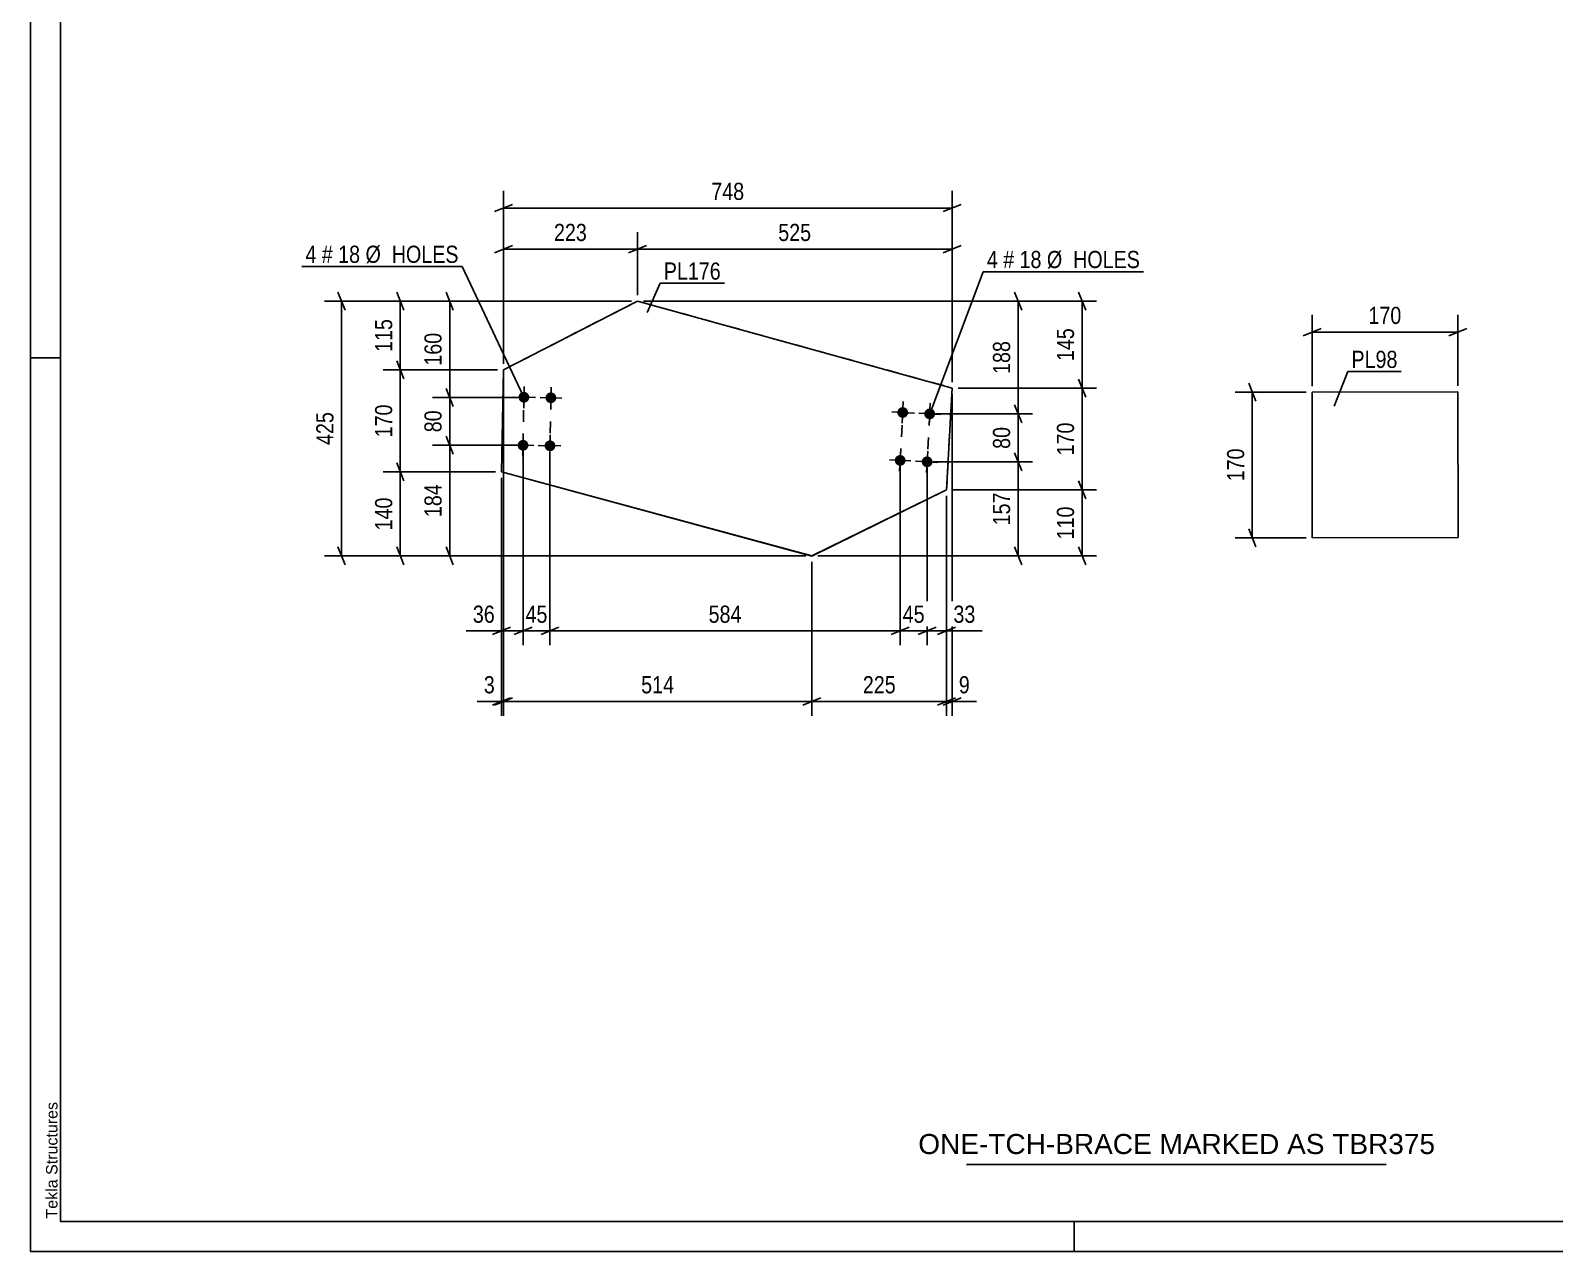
# Model space of a CAD drawing. Header units: millimetres. Extents: x 0 to 594, y 0 to 420.
# Drawn here: x 0 to 254, y 0 to 203.5 of the extents above; entities that cross this region are included whole.
import ezdxf

# ---------------------------------------------------------------- set-up
doc = ezdxf.new("R2010")
doc.units = ezdxf.units.MM
doc.linetypes.add('DXK_LINE_DOT2', pattern=[3.9198, 1.9599, -1.9599])
doc.styles.add('Arial', font='ARIAL.TTF', dxfattribs={"height": 0.2})
doc.styles.add('Arial Narrow', font='ARIALN.TTF', dxfattribs={"height": 0.2})

# ---------------------------------------------------------------- blocks, each defined once
blk = doc.blocks.new('Unknown-580570462-1163')
at = {"color": 5, "linetype": 'Continuous'}
for p, q in [((0, 420), (0, 0)), ((5, 415), (5, 5)), ((5, 149), (0, 149)), ((5, 5), (589, 5)), ((174, 0), (174, 5)), ((0, 0), (594, 0))]:
    blk.add_line(p, q, dxfattribs=at)
at = {"color": 174, "linetype": 'Continuous', "style": 'Arial'}
blk.add_text('Tekla Structures', height=1.9102, rotation=90, dxfattribs=at).set_placement((4.5, 5.5))
blk = doc.blocks.new('Part-580570462-6310 - 6309')
at = {"color": 2, "linetype": 'Continuous'}
for p, q in [((213.63, 143.27), (237.91, 143.32)), ((213.63, 143.27), (213.67, 118.99)), ((237.91, 143.32), (237.96, 119.03)), ((213.67, 118.99), (237.96, 119.03))]:
    blk.add_line(p, q, dxfattribs=at)
blk = doc.blocks.new('Bolt-580570462-6319 - 6316')
at = {"linetype": 'Continuous'}
for points in [[(81.69, 141.7), (81.56, 141.83), (81.45, 141.99), (81.38, 142.16), (81.35, 142.35), (81.36, 142.54), (81.41, 142.72), (81.49, 142.89), (81.61, 143.03), (81.76, 143.15), (81.93, 143.24), (82.11, 143.29), (82.29, 143.3), (82.48, 143.27), (82.66, 143.2), (82.81, 143.1), (82.95, 142.97), (83.05, 142.81), (83.12, 142.64), (83.15, 142.45), (83.14, 142.26), (83.09, 142.08), (83.01, 141.91), (82.89, 141.77), (82.75, 141.65), (82.58, 141.56), (82.4, 141.51), (82.21, 141.5), (82.02, 141.53), (81.85, 141.6)], [(86.19, 141.61), (86.06, 141.75), (85.95, 141.9), (85.88, 142.08), (85.85, 142.26), (85.86, 142.45), (85.91, 142.63), (85.99, 142.8), (86.11, 142.95), (86.26, 143.07), (86.42, 143.15), (86.61, 143.2), (86.79, 143.21), (86.98, 143.19), (87.16, 143.12), (87.31, 143.02), (87.45, 142.89), (87.55, 142.73), (87.62, 142.55), (87.65, 142.37), (87.64, 142.18), (87.59, 142), (87.51, 141.83), (87.39, 141.68), (87.25, 141.56), (87.08, 141.48), (86.9, 141.43), (86.71, 141.42), (86.52, 141.44), (86.35, 141.51)], [(81.54, 133.7), (81.41, 133.83), (81.3, 133.99), (81.24, 134.16), (81.2, 134.35), (81.21, 134.54), (81.26, 134.72), (81.35, 134.89), (81.46, 135.03), (81.61, 135.15), (81.78, 135.24), (81.96, 135.29), (82.15, 135.3), (82.33, 135.27), (82.51, 135.21), (82.67, 135.1), (82.8, 134.97), (82.9, 134.81), (82.97, 134.64), (83, 134.45), (82.99, 134.27), (82.95, 134.08), (82.86, 133.92), (82.74, 133.77), (82.6, 133.65), (82.43, 133.56), (82.25, 133.51), (82.06, 133.5), (81.88, 133.53), (81.7, 133.6)], [(86.04, 133.61), (85.91, 133.75), (85.8, 133.9), (85.73, 134.08), (85.7, 134.26), (85.71, 134.45), (85.76, 134.63), (85.84, 134.8), (85.96, 134.95), (86.11, 135.07), (86.28, 135.16), (86.46, 135.21), (86.64, 135.22), (86.83, 135.19), (87.01, 135.12), (87.16, 135.02), (87.3, 134.89), (87.4, 134.73), (87.47, 134.56), (87.5, 134.37), (87.49, 134.18), (87.44, 134), (87.36, 133.83), (87.24, 133.68), (87.1, 133.57), (86.93, 133.48), (86.75, 133.43), (86.56, 133.42), (86.37, 133.45), (86.2, 133.51)]]:
    blk.add_hatch(color=1, dxfattribs=at).paths.add_polyline_path(points)
at = {"color": 1, "linetype": 'Continuous'}
for p, q in [((80.45, 142.43), (84.05, 142.37)), ((82.22, 140.6), (82.29, 144.2)), ((84.95, 142.35), (88.55, 142.28)), ((86.72, 140.52), (86.78, 144.11)), ((82.07, 132.6), (82.14, 136.2)), ((86.57, 132.52), (86.64, 136.12)), ((80.3, 134.43), (83.9, 134.37)), ((84.8, 134.35), (88.4, 134.28))]:
    blk.add_line(p, q, dxfattribs=at)
blk = doc.blocks.new('Part-580570462-6317 - 6316')
at = {"color": 2, "linetype": 'Continuous'}
for p, q in [((101.16, 158.44), (78.84, 146.96)), ((153.62, 143.94), (101.16, 158.44)), ((78.52, 129.97), (78.84, 146.96)), ((78.84, 146.96), (78.52, 129.97)), ((152.72, 126.96), (153.62, 143.94)), ((130.26, 115.94), (78.52, 129.97)), ((78.52, 129.97), (130.26, 115.95)), ((152.72, 126.96), (130.26, 115.94)), ((152.72, 126.96), (130.26, 115.95))]:
    blk.add_line(p, q, dxfattribs=at)
at = {"color": 7, "linetype": 'DXK_LINE_DOT2'}
for p, q in [((78.84, 146.96), (101.16, 158.43)), ((101.16, 158.43), (101.16, 158.44)), ((101.16, 158.43), (153.62, 143.94)), ((78.84, 146.96), (78.84, 146.96)), ((153.62, 143.94), (152.72, 126.96)), ((153.62, 143.94), (153.62, 143.94)), ((78.52, 129.97), (78.52, 129.97)), ((152.72, 126.96), (152.72, 126.96)), ((130.26, 115.94), (130.26, 115.95))]:
    blk.add_line(p, q, dxfattribs=at)
blk = doc.blocks.new('Bolt-580570462-6318 - 6316')
at = {"linetype": 'Continuous'}
for points in [[(144.83, 139.17), (144.7, 139.3), (144.6, 139.46), (144.53, 139.63), (144.5, 139.82), (144.51, 140.01), (144.55, 140.19), (144.64, 140.36), (144.76, 140.5), (144.9, 140.62), (145.07, 140.71), (145.25, 140.76), (145.44, 140.77), (145.62, 140.74), (145.8, 140.67), (145.96, 140.57), (146.09, 140.44), (146.19, 140.28), (146.26, 140.11), (146.29, 139.92), (146.29, 139.73), (146.24, 139.55), (146.15, 139.38), (146.04, 139.24), (145.89, 139.12), (145.72, 139.03), (145.54, 138.98), (145.35, 138.97), (145.17, 139), (144.99, 139.07)], [(149.33, 138.93), (149.19, 139.06), (149.09, 139.22), (149.02, 139.39), (148.99, 139.58), (149, 139.77), (149.05, 139.95), (149.13, 140.12), (149.25, 140.26), (149.39, 140.38), (149.56, 140.47), (149.74, 140.52), (149.93, 140.53), (150.12, 140.5), (150.29, 140.44), (150.45, 140.33), (150.59, 140.2), (150.69, 140.05), (150.76, 139.87), (150.79, 139.68), (150.78, 139.5), (150.73, 139.31), (150.65, 139.15), (150.53, 139), (150.38, 138.88), (150.22, 138.79), (150.04, 138.74), (149.85, 138.73), (149.66, 138.76), (149.49, 138.83)], [(144.41, 131.18), (144.27, 131.31), (144.17, 131.47), (144.1, 131.64), (144.07, 131.83), (144.08, 132.02), (144.13, 132.2), (144.21, 132.37), (144.33, 132.51), (144.48, 132.63), (144.64, 132.72), (144.82, 132.77), (145.01, 132.78), (145.2, 132.75), (145.37, 132.69), (145.53, 132.58), (145.67, 132.45), (145.77, 132.3), (145.84, 132.12), (145.87, 131.93), (145.86, 131.75), (145.81, 131.56), (145.73, 131.4), (145.61, 131.25), (145.47, 131.13), (145.3, 131.04), (145.12, 130.99), (144.93, 130.98), (144.74, 131.01), (144.57, 131.08)], [(148.9, 130.94), (148.77, 131.07), (148.67, 131.23), (148.6, 131.4), (148.57, 131.59), (148.57, 131.78), (148.62, 131.96), (148.71, 132.13), (148.82, 132.28), (148.97, 132.39), (149.14, 132.48), (149.32, 132.53), (149.51, 132.54), (149.69, 132.51), (149.87, 132.45), (150.03, 132.35), (150.16, 132.21), (150.26, 132.06), (150.33, 131.88), (150.36, 131.7), (150.35, 131.51), (150.31, 131.33), (150.22, 131.16), (150.1, 131.01), (149.96, 130.89), (149.79, 130.8), (149.61, 130.75), (149.42, 130.74), (149.24, 130.77), (149.06, 130.84)]]:
    blk.add_hatch(color=1, dxfattribs=at).paths.add_polyline_path(points)
at = {"color": 1, "linetype": 'Continuous'}
for p, q in [((147.19, 139.77), (143.6, 139.97)), ((145.49, 141.67), (145.3, 138.07)), ((151.69, 139.54), (148.09, 139.73)), ((149.98, 141.43), (149.79, 137.83)), ((145.07, 133.68), (144.87, 130.08)), ((149.56, 133.44), (149.37, 129.84)), ((146.77, 131.79), (143.17, 131.98)), ((151.26, 131.55), (147.67, 131.74))]:
    blk.add_line(p, q, dxfattribs=at)
blk = doc.blocks.new('Rectangle-580570462-8089 - 6316')
at = {"color": 1, "linetype": 'DXK_LINE_DOT2'}
blk.add_lwpolyline([(82.25, 142.4), (86.75, 142.31), (86.6, 134.32), (82.1, 134.4), (82.25, 142.4)], close=True, dxfattribs=at)
blk = doc.blocks.new('Rectangle-580570462-8109 - 6316')
at = {"color": 1, "linetype": 'DXK_LINE_DOT2'}
blk.add_lwpolyline([(145.39, 139.87), (149.89, 139.63), (149.46, 131.64), (144.97, 131.88), (145.39, 139.87)], close=True, dxfattribs=at)
blk = doc.blocks.new('StraightDimension-580570462-6445 - 6309')
at = {"color": 7, "linetype": 'Continuous'}
for p, q in [((213.63, 144.27), (213.63, 156.12)), ((237.91, 144.32), (237.91, 156.12)), ((215.13, 153.87), (212.13, 152.67)), ((213.63, 153.27), (237.91, 153.27)), ((236.41, 152.67), (239.41, 153.87))]:
    blk.add_line(p, q, dxfattribs=at)
at = {"color": 0}
blk.add_wipeout([(229.11, 154.02), (229.11, 158.22), (222.43, 158.22), (222.43, 154.02)], dxfattribs=at)
at = {"color": 3, "style": 'Arial Narrow'}
blk.add_text('170', height=2.863, dxfattribs=at).set_placement((223.03, 154.62))
blk = doc.blocks.new('StraightDimension-580570462-6449 - 6309')
at = {"color": 7, "linetype": 'Continuous'}
for p, q in [((212.63, 143.27), (200.82, 143.27)), ((204.27, 141.77), (203.07, 144.77)), ((203.67, 118.99), (203.67, 143.27)), ((203.07, 120.49), (204.27, 117.49)), ((212.67, 118.99), (200.82, 118.99))]:
    blk.add_line(p, q, dxfattribs=at)
at = {"color": 0}
blk.add_wipeout([(202.92, 134.47), (198.72, 134.47), (198.72, 127.79), (202.92, 127.79)], dxfattribs=at)
at = {"color": 3, "style": 'Arial Narrow'}
blk.add_text('170', height=2.863, rotation=90.0002, dxfattribs=at).set_placement((202.32, 128.39))
blk = doc.blocks.new('StraightDimension-580570462-9235 - 6316')
at = {"color": 7, "linetype": 'Continuous'}
for p, q in [((165.25, 130.14), (164.05, 133.14)), ((150.46, 131.64), (167.05, 131.64)), ((164.65, 115.95), (164.65, 131.64)), ((164.05, 117.45), (165.25, 114.45)), ((131.26, 115.95), (167.05, 115.95))]:
    blk.add_line(p, q, dxfattribs=at)
at = {"color": 0}
blk.add_wipeout([(163.9, 127.13), (159.7, 127.13), (159.7, 120.45), (163.9, 120.45)], dxfattribs=at)
at = {"color": 3, "style": 'Arial Narrow'}
blk.add_text('157', height=2.863, rotation=90.0002, dxfattribs=at).set_placement((163.3, 121.05))
blk = doc.blocks.new('StraightDimension-580570462-9321 - 6316')
at = {"color": 7, "linetype": 'Continuous'}
for p, q in [((175.9, 142.44), (174.7, 145.44)), ((154.62, 143.94), (177.7, 143.94)), ((175.3, 126.96), (175.3, 143.94)), ((174.7, 128.46), (175.9, 125.46)), ((153.72, 126.96), (177.7, 126.96))]:
    blk.add_line(p, q, dxfattribs=at)
at = {"color": 0}
blk.add_wipeout([(174.55, 138.79), (170.35, 138.79), (170.35, 132.11), (174.55, 132.11)], dxfattribs=at)
at = {"color": 3, "style": 'Arial Narrow'}
blk.add_text('170', height=2.863, rotation=90.0002, dxfattribs=at).set_placement((173.95, 132.71))
blk = doc.blocks.new('StraightDimension-580570462-9257 - 6316')
at = {"color": 7, "linetype": 'Continuous'}
for p, q in [((153.62, 142.94), (153.62, 89.3)), ((152.72, 125.96), (152.72, 89.3)), ((151.22, 91.1), (154.22, 92.3)), ((155.12, 92.3), (152.12, 91.1)), ((152.72, 91.7), (153.62, 91.7))]:
    blk.add_line(p, q, dxfattribs=at)
at = {"color": 0}
blk.add_wipeout([(157.18, 92.45), (157.18, 96.65), (154.15, 96.65), (154.15, 92.45)], dxfattribs=at)
at = {"color": 7, "linetype": 'Continuous'}
blk.add_line((153.62, 91.7), (157.7, 91.7), dxfattribs=at)
blk.add_line((153.62, 91.7), (157.7, 91.7), dxfattribs=at)
at = {"color": 3, "style": 'Arial Narrow'}
blk.add_text('9', height=2.86, dxfattribs=at).set_placement((154.75, 93.05))
blk = doc.blocks.new('StraightDimension-580570462-9181 - 6316')
at = {"color": 7, "linetype": 'Continuous'}
for p, q in [((82.11, 133.41), (82.11, 101.06)), ((86.6, 133.31), (86.6, 101.06)), ((80.61, 102.86), (83.61, 104.06)), ((82.11, 103.46), (86.6, 103.46)), ((88.1, 104.06), (85.1, 102.86))]:
    blk.add_line(p, q, dxfattribs=at)
at = {"color": 0}
blk.add_wipeout([(86.78, 104.21), (86.78, 108.41), (81.92, 108.41), (81.92, 104.21)], dxfattribs=at)
at = {"color": 3, "style": 'Arial Narrow'}
blk.add_text('45', height=2.863, dxfattribs=at).set_placement((82.52, 104.81))
blk = doc.blocks.new('StraightDimension-580570462-9259 - 6316')
at = {"color": 7, "linetype": 'Continuous'}
for p, q in [((78.84, 145.96), (78.84, 89.3)), ((130.26, 114.95), (130.26, 89.3)), ((80.34, 92.3), (77.34, 91.1)), ((78.84, 91.7), (130.26, 91.7)), ((128.76, 91.1), (131.76, 92.3))]:
    blk.add_line(p, q, dxfattribs=at)
at = {"color": 0}
blk.add_wipeout([(107.89, 92.45), (107.89, 96.65), (101.2, 96.65), (101.2, 92.45)], dxfattribs=at)
at = {"color": 3, "style": 'Arial Narrow'}
blk.add_text('514', height=2.863, dxfattribs=at).set_placement((101.8, 93.05))
blk = doc.blocks.new('StraightDimension-580570462-9178 - 6316')
at = {"color": 7, "linetype": 'Continuous'}
for p, q in [((149.47, 130.65), (149.47, 101.06)), ((152.72, 125.96), (152.72, 101.06)), ((147.97, 102.86), (150.97, 104.06)), ((149.47, 103.46), (152.72, 103.46)), ((154.22, 104.06), (151.22, 102.86))]:
    blk.add_line(p, q, dxfattribs=at)
at = {"color": 0}
blk.add_wipeout([(158.1, 104.21), (158.1, 108.41), (153.25, 108.41), (153.25, 104.21)], dxfattribs=at)
at = {"color": 7, "linetype": 'Continuous'}
blk.add_line((152.72, 103.46), (158.63, 103.46), dxfattribs=at)
blk.add_line((152.72, 103.46), (158.63, 103.46), dxfattribs=at)
at = {"color": 3, "style": 'Arial Narrow'}
blk.add_text('33', height=2.863, dxfattribs=at).set_placement((153.85, 104.81))
blk = doc.blocks.new('StraightDimension-580570462-9354 - 6316')
at = {"color": 7, "linetype": 'Continuous'}
for p, q in [((78.84, 147.96), (78.84, 176.8)), ((153.62, 144.94), (153.62, 176.8)), ((80.34, 174.55), (77.34, 173.35)), ((78.84, 173.95), (153.62, 173.95)), ((152.12, 173.35), (155.12, 174.55))]:
    blk.add_line(p, q, dxfattribs=at)
at = {"color": 0}
blk.add_wipeout([(119.57, 174.7), (119.57, 178.9), (112.89, 178.9), (112.89, 174.7)], dxfattribs=at)
at = {"color": 3, "style": 'Arial Narrow'}
blk.add_text('748', height=2.863, dxfattribs=at).set_placement((113.49, 175.3))
blk = doc.blocks.new('StraightDimension-580570462-9179 - 6316')
at = {"color": 7, "linetype": 'Continuous'}
for p, q in [((144.97, 130.89), (144.97, 101.06)), ((149.47, 130.65), (149.47, 101.06)), ((143.47, 102.86), (146.47, 104.06)), ((144.97, 103.46), (149.47, 103.46)), ((150.97, 104.06), (147.97, 102.86))]:
    blk.add_line(p, q, dxfattribs=at)
at = {"color": 0}
blk.add_wipeout([(149.65, 104.21), (149.65, 108.41), (144.79, 108.41), (144.79, 104.21)], dxfattribs=at)
at = {"color": 3, "style": 'Arial Narrow'}
blk.add_text('45', height=2.863, dxfattribs=at).set_placement((145.39, 104.81))
blk = doc.blocks.new('StraightDimension-580570462-9233 - 6316')
at = {"color": 7, "linetype": 'Continuous'}
for p, q in [((102.16, 158.43), (167.05, 158.43)), ((165.25, 156.93), (164.05, 159.93)), ((164.65, 139.63), (164.65, 158.43)), ((164.05, 141.13), (165.25, 138.13)), ((150.88, 139.63), (167.05, 139.63))]:
    blk.add_line(p, q, dxfattribs=at)
at = {"color": 0}
blk.add_wipeout([(163.9, 152.37), (159.7, 152.37), (159.7, 145.69), (163.9, 145.69)], dxfattribs=at)
at = {"color": 3, "style": 'Arial Narrow'}
blk.add_text('188', height=2.863, rotation=90.0002, dxfattribs=at).set_placement((163.3, 146.29))
blk = doc.blocks.new('StraightDimension-580570462-9180 - 6316')
at = {"color": 7, "linetype": 'Continuous'}
for p, q in [((86.6, 133.31), (86.6, 101.06)), ((144.97, 130.89), (144.97, 101.06)), ((88.1, 104.06), (85.1, 102.86)), ((86.6, 103.46), (144.97, 103.46)), ((143.47, 102.86), (146.47, 104.06))]:
    blk.add_line(p, q, dxfattribs=at)
at = {"color": 0}
blk.add_wipeout([(119.13, 104.21), (119.13, 108.41), (112.44, 108.41), (112.44, 104.21)], dxfattribs=at)
at = {"color": 3, "style": 'Arial Narrow'}
blk.add_text('584', height=2.863, dxfattribs=at).set_placement((113.04, 104.81))
blk = doc.blocks.new('StraightDimension-580570462-9182 - 6316')
at = {"color": 7, "linetype": 'Continuous'}
for p, q in [((82.11, 133.41), (82.11, 101.06)), ((78.52, 128.97), (78.52, 101.06)), ((77.02, 102.86), (80.02, 104.06)), ((78.52, 103.46), (82.11, 103.46)), ((83.61, 104.06), (80.61, 102.86))]:
    blk.add_line(p, q, dxfattribs=at)
at = {"color": 0}
blk.add_wipeout([(77.99, 104.21), (77.99, 108.41), (73.14, 108.41), (73.14, 104.21)], dxfattribs=at)
at = {"color": 7, "linetype": 'Continuous'}
blk.add_line((78.52, 103.46), (72.61, 103.46), dxfattribs=at)
blk.add_line((78.52, 103.46), (72.61, 103.46), dxfattribs=at)
at = {"color": 3, "style": 'Arial Narrow'}
blk.add_text('36', height=2.863, dxfattribs=at).set_placement((73.74, 104.81))
blk = doc.blocks.new('StraightDimension-580570462-9209 - 6316')
at = {"color": 7, "linetype": 'Continuous'}
for p, q in [((100.16, 158.43), (67.03, 158.43)), ((70.48, 156.93), (69.28, 159.93)), ((69.88, 142.39), (69.88, 158.43)), ((81.25, 142.39), (67.03, 142.39)), ((69.28, 143.89), (70.48, 140.89))]:
    blk.add_line(p, q, dxfattribs=at)
at = {"color": 0}
blk.add_wipeout([(69.13, 153.76), (64.93, 153.76), (64.93, 147.07), (69.13, 147.07)], dxfattribs=at)
at = {"color": 3, "style": 'Arial Narrow'}
blk.add_text('160', height=2.863, rotation=90.0002, dxfattribs=at).set_placement((68.53, 147.67))
blk = doc.blocks.new('StraightDimension-580570462-9291 - 6316')
at = {"color": 7, "linetype": 'Continuous'}
for p, q in [((100.16, 158.43), (58.8, 158.43)), ((61.05, 159.93), (62.25, 156.93)), ((61.65, 146.96), (61.65, 158.43)), ((62.25, 145.46), (61.05, 148.46)), ((77.84, 146.96), (58.8, 146.96))]:
    blk.add_line(p, q, dxfattribs=at)
at = {"color": 0}
blk.add_wipeout([(60.9, 156.04), (56.7, 156.04), (56.7, 149.36), (60.9, 149.36)], dxfattribs=at)
at = {"color": 3, "style": 'Arial Narrow'}
blk.add_text('115', height=2.863, rotation=90.0002, dxfattribs=at).set_placement((60.3, 149.96))
blk = doc.blocks.new('StraightDimension-580570462-9210 - 6316')
at = {"color": 7, "linetype": 'Continuous'}
for p, q in [((81.25, 142.39), (67.03, 142.39)), ((69.28, 143.89), (70.48, 140.89)), ((69.88, 134.4), (69.88, 142.39)), ((70.48, 132.9), (69.28, 135.9)), ((81.1, 134.4), (67.03, 134.4))]:
    blk.add_line(p, q, dxfattribs=at)
at = {"color": 0}
blk.add_wipeout([(69.13, 140.82), (64.93, 140.82), (64.93, 135.97), (69.13, 135.97)], dxfattribs=at)
at = {"color": 3, "style": 'Arial Narrow'}
blk.add_text('80', height=2.863, rotation=90.0002, dxfattribs=at).set_placement((68.53, 136.57))
blk = doc.blocks.new('StraightDimension-580570462-9322 - 6316')
at = {"color": 7, "linetype": 'Continuous'}
for p, q in [((174.7, 128.46), (175.9, 125.46)), ((153.72, 126.96), (177.7, 126.96)), ((175.3, 115.95), (175.3, 126.96)), ((175.9, 114.45), (174.7, 117.45)), ((131.26, 115.95), (177.7, 115.95))]:
    blk.add_line(p, q, dxfattribs=at)
at = {"color": 0}
blk.add_wipeout([(174.55, 124.8), (170.35, 124.8), (170.35, 118.11), (174.55, 118.11)], dxfattribs=at)
at = {"color": 3, "style": 'Arial Narrow'}
blk.add_text('110', height=2.863, rotation=90.0002, dxfattribs=at).set_placement((173.95, 118.71))
blk = doc.blocks.new('StraightDimension-580570462-9258 - 6316')
at = {"color": 7, "linetype": 'Continuous'}
for p, q in [((152.72, 125.96), (152.72, 89.3)), ((130.26, 114.95), (130.26, 89.3)), ((131.76, 92.3), (128.76, 91.1)), ((130.26, 91.7), (152.72, 91.7)), ((151.22, 91.1), (154.22, 92.3))]:
    blk.add_line(p, q, dxfattribs=at)
at = {"color": 0}
blk.add_wipeout([(144.83, 92.45), (144.83, 96.65), (138.15, 96.65), (138.15, 92.45)], dxfattribs=at)
at = {"color": 3, "style": 'Arial Narrow'}
blk.add_text('225', height=2.863, dxfattribs=at).set_placement((138.75, 93.05))
blk = doc.blocks.new('StraightDimension-580570462-9211 - 6316')
at = {"color": 7, "linetype": 'Continuous'}
for p, q in [((70.48, 132.9), (69.28, 135.9)), ((81.1, 134.4), (67.03, 134.4)), ((69.88, 115.95), (69.88, 134.4)), ((69.28, 117.45), (70.48, 114.45)), ((129.26, 115.95), (67.03, 115.95))]:
    blk.add_line(p, q, dxfattribs=at)
at = {"color": 0}
blk.add_wipeout([(69.13, 128.51), (64.93, 128.51), (64.93, 121.83), (69.13, 121.83)], dxfattribs=at)
at = {"color": 3, "style": 'Arial Narrow'}
blk.add_text('184', height=2.863, rotation=90.0002, dxfattribs=at).set_placement((68.53, 122.43))
blk = doc.blocks.new('StraightDimension-580570462-9234 - 6316')
at = {"color": 7, "linetype": 'Continuous'}
for p, q in [((164.05, 141.13), (165.25, 138.13)), ((150.88, 139.63), (167.05, 139.63)), ((164.65, 131.64), (164.65, 139.63)), ((165.25, 130.14), (164.05, 133.14)), ((150.46, 131.64), (167.05, 131.64))]:
    blk.add_line(p, q, dxfattribs=at)
at = {"color": 0}
blk.add_wipeout([(163.9, 138.06), (159.7, 138.06), (159.7, 133.2), (163.9, 133.2)], dxfattribs=at)
at = {"color": 3, "style": 'Arial Narrow'}
blk.add_text('80', height=2.863, rotation=90.0002, dxfattribs=at).set_placement((163.3, 133.8))
blk = doc.blocks.new('StraightDimension-580570462-9260 - 6316')
at = {"color": 7, "linetype": 'Continuous'}
for p, q in [((78.84, 145.96), (78.84, 89.3)), ((78.52, 128.97), (78.52, 89.3)), ((77.02, 91.1), (80.02, 92.3)), ((80.34, 92.3), (77.34, 91.1)), ((78.52, 91.7), (78.84, 91.7))]:
    blk.add_line(p, q, dxfattribs=at)
at = {"color": 0}
blk.add_wipeout([(77.99, 92.45), (77.99, 96.65), (74.97, 96.65), (74.97, 92.45)], dxfattribs=at)
at = {"color": 7, "linetype": 'Continuous'}
blk.add_line((78.52, 91.7), (74.44, 91.7), dxfattribs=at)
blk.add_line((78.52, 91.7), (74.44, 91.7), dxfattribs=at)
at = {"color": 3, "style": 'Arial Narrow'}
blk.add_text('3', height=2.86, dxfattribs=at).set_placement((75.57, 93.05))
blk = doc.blocks.new('StraightDimension-580570462-9292 - 6316')
at = {"color": 7, "linetype": 'Continuous'}
for p, q in [((62.25, 145.46), (61.05, 148.46)), ((77.84, 146.96), (58.8, 146.96)), ((61.65, 129.97), (61.65, 146.96)), ((77.52, 129.97), (58.8, 129.97)), ((61.05, 131.47), (62.25, 128.47))]:
    blk.add_line(p, q, dxfattribs=at)
at = {"color": 0}
blk.add_wipeout([(60.9, 141.81), (56.7, 141.81), (56.7, 135.12), (60.9, 135.12)], dxfattribs=at)
at = {"color": 3, "style": 'Arial Narrow'}
blk.add_text('170', height=2.863, rotation=90.0002, dxfattribs=at).set_placement((60.3, 135.72))
blk = doc.blocks.new('StraightDimension-580570462-9293 - 6316')
at = {"color": 7, "linetype": 'Continuous'}
for p, q in [((77.52, 129.97), (58.8, 129.97)), ((62.25, 128.47), (61.05, 131.47)), ((61.65, 115.95), (61.65, 129.97)), ((61.05, 117.45), (62.25, 114.45)), ((129.26, 115.95), (58.8, 115.95))]:
    blk.add_line(p, q, dxfattribs=at)
at = {"color": 0}
blk.add_wipeout([(60.9, 126.3), (56.7, 126.3), (56.7, 119.61), (60.9, 119.61)], dxfattribs=at)
at = {"color": 3, "style": 'Arial Narrow'}
blk.add_text('140', height=2.863, rotation=90.0002, dxfattribs=at).set_placement((60.3, 120.21))
blk = doc.blocks.new('StraightDimension-580570462-9320 - 6316')
at = {"color": 7, "linetype": 'Continuous'}
for p, q in [((102.16, 158.43), (177.7, 158.43)), ((175.9, 156.93), (174.7, 159.93)), ((175.3, 143.94), (175.3, 158.43)), ((174.7, 145.44), (175.9, 142.44)), ((154.62, 143.94), (177.7, 143.94))]:
    blk.add_line(p, q, dxfattribs=at)
at = {"color": 0}
blk.add_wipeout([(174.55, 154.53), (170.35, 154.53), (170.35, 147.84), (174.55, 147.84)], dxfattribs=at)
at = {"color": 3, "style": 'Arial Narrow'}
blk.add_text('145', height=2.863, rotation=90.0002, dxfattribs=at).set_placement((173.95, 148.44))
blk = doc.blocks.new('StraightDimension-580570462-9345 - 6316')
at = {"color": 7, "linetype": 'Continuous'}
for p, q in [((100.16, 158.43), (49, 158.43)), ((52.45, 156.93), (51.25, 159.93)), ((51.85, 115.95), (51.85, 158.43)), ((51.25, 117.45), (52.45, 114.45)), ((129.26, 115.95), (49, 115.95))]:
    blk.add_line(p, q, dxfattribs=at)
at = {"color": 0}
blk.add_wipeout([(51.1, 140.53), (46.9, 140.53), (46.9, 133.85), (51.1, 133.85)], dxfattribs=at)
at = {"color": 3, "style": 'Arial Narrow'}
blk.add_text('425', height=2.863, rotation=90.0002, dxfattribs=at).set_placement((50.5, 134.45))
blk = doc.blocks.new('StraightDimension-580570462-9458 - 6316')
at = {"color": 7, "linetype": 'Continuous'}
for p, q in [((102.66, 167.7), (99.66, 166.5)), ((101.16, 159.43), (101.16, 169.95)), ((152.12, 166.5), (155.12, 167.7)), ((153.62, 144.94), (153.62, 169.95)), ((101.16, 167.1), (153.62, 167.1))]:
    blk.add_line(p, q, dxfattribs=at)
at = {"color": 0}
blk.add_wipeout([(130.73, 167.85), (130.73, 172.05), (124.05, 172.05), (124.05, 167.85)], dxfattribs=at)
at = {"color": 3, "style": 'Arial Narrow'}
blk.add_text('525', height=2.863, dxfattribs=at).set_placement((124.65, 168.45))
blk = doc.blocks.new('StraightDimension-580570462-9459 - 6316')
at = {"color": 7, "linetype": 'Continuous'}
for p, q in [((80.34, 167.7), (77.34, 166.5)), ((78.84, 147.96), (78.84, 169.95)), ((99.66, 166.5), (102.66, 167.7)), ((101.16, 159.43), (101.16, 169.95)), ((78.84, 167.1), (101.16, 167.1))]:
    blk.add_line(p, q, dxfattribs=at)
at = {"color": 0}
blk.add_wipeout([(93.34, 167.85), (93.34, 172.05), (86.66, 172.05), (86.66, 167.85)], dxfattribs=at)
at = {"color": 3, "style": 'Arial Narrow'}
blk.add_text('223', height=2.863, dxfattribs=at).set_placement((87.26, 168.45))
blk = doc.blocks.new('Unknown-580570462-9550')
at = {"color": 7, "linetype": 'Continuous'}
blk.add_line((156, 14.5), (226, 14.5), dxfattribs=at)
at = {"color": 7, "style": 'Arial'}
blk.add_text('ONE-TCH-BRACE MARKED AS TBR375', height=3.3428, dxfattribs=at).set_placement((147.99, 16.25))
blk = doc.blocks.new('Mark-580570462-6528 - 6309')
at = {"color": 0}
blk.add_wipeout([(227.88, 147.29), (227.88, 150.29), (220.2, 150.29), (220.2, 147.29)], dxfattribs=at)
blk.add_wipeout([(227.88, 147.29), (227.88, 150.29), (220.2, 150.29), (220.2, 147.29)], dxfattribs=at)
at = {"color": 30, "linetype": 'Continuous'}
for p, q in [((217.31, 140.91), (219.6, 146.69)), ((219.6, 146.69), (228.48, 146.69))]:
    blk.add_line(p, q, dxfattribs=at)
at = {"color": 3, "style": 'Arial Narrow'}
blk.add_text('PL98', height=2.863, dxfattribs=at).set_placement((220.2, 147.29))
blk = doc.blocks.new('Mark-580570462-6534 - 6316')
at = {"color": 0}
blk.add_wipeout([(161.25, 163.94), (161.25, 166.94), (159.42, 166.94), (159.42, 163.94)], dxfattribs=at)
blk.add_wipeout([(161.25, 163.94), (161.25, 166.94), (159.42, 166.94), (159.42, 163.94)], dxfattribs=at)
at = {"color": 7, "linetype": 'Continuous'}
blk.add_line((149.89, 139.63), (158.82, 163.34), dxfattribs=at)
at = {"color": 0}
blk.add_wipeout([(163.97, 163.94), (163.97, 166.94), (162.15, 166.94), (162.15, 163.94)], dxfattribs=at)
blk.add_wipeout([(163.97, 163.94), (163.97, 166.94), (162.15, 166.94), (162.15, 163.94)], dxfattribs=at)
at = {"color": 3, "style": 'Arial Narrow'}
blk.add_text('4', height=2.86, dxfattribs=at).set_placement((159.42, 163.94))
at = {"color": 0}
blk.add_wipeout([(168.53, 163.94), (168.53, 166.94), (164.87, 166.94), (164.87, 163.94)], dxfattribs=at)
blk.add_wipeout([(168.53, 163.94), (168.53, 166.94), (164.87, 166.94), (164.87, 163.94)], dxfattribs=at)
at = {"color": 3, "style": 'Arial Narrow'}
blk.add_text('#', height=2.86, dxfattribs=at).set_placement((162.15, 163.94))
at = {"color": 0}
blk.add_wipeout([(184.96, 163.94), (184.96, 166.94), (169.43, 166.94), (169.43, 163.94)], dxfattribs=at)
blk.add_wipeout([(184.96, 163.94), (184.96, 166.94), (169.43, 166.94), (169.43, 163.94)], dxfattribs=at)
at = {"color": 7, "linetype": 'Continuous'}
blk.add_line((158.82, 163.34), (185.56, 163.34), dxfattribs=at)
at = {"color": 3, "style": 'Arial Narrow'}
for s, p in [('18', (164.87, 163.94)), ('Ø  HOLES', (169.43, 163.94))]:
    blk.add_text(s, height=2.863, dxfattribs=at).set_placement(p)
blk = doc.blocks.new('Mark-580570462-6531 - 6316')
at = {"color": 0}
blk.add_wipeout([(115.07, 162.01), (115.07, 165.01), (105.57, 165.01), (105.57, 162.01)], dxfattribs=at)
blk.add_wipeout([(115.07, 162.01), (115.07, 165.01), (105.57, 165.01), (105.57, 162.01)], dxfattribs=at)
at = {"color": 30, "linetype": 'Continuous'}
for p, q in [((102.77, 156.52), (104.97, 161.41)), ((104.97, 161.41), (115.67, 161.41))]:
    blk.add_line(p, q, dxfattribs=at)
at = {"color": 3, "style": 'Arial Narrow'}
blk.add_text('PL176', height=2.863, dxfattribs=at).set_placement((105.57, 162.01))
blk = doc.blocks.new('Mark-580570462-6535 - 6316')
at = {"color": 0}
blk.add_wipeout([(47.66, 164.81), (47.66, 167.81), (45.83, 167.81), (45.83, 164.81)], dxfattribs=at)
blk.add_wipeout([(47.66, 164.81), (47.66, 167.81), (45.83, 167.81), (45.83, 164.81)], dxfattribs=at)
blk.add_wipeout([(50.39, 164.81), (50.39, 167.81), (48.56, 167.81), (48.56, 164.81)], dxfattribs=at)
blk.add_wipeout([(50.39, 164.81), (50.39, 167.81), (48.56, 167.81), (48.56, 164.81)], dxfattribs=at)
at = {"color": 3, "style": 'Arial Narrow'}
blk.add_text('4', height=2.86, dxfattribs=at).set_placement((45.83, 164.81))
at = {"color": 0}
blk.add_wipeout([(54.95, 164.81), (54.95, 167.81), (51.29, 167.81), (51.29, 164.81)], dxfattribs=at)
blk.add_wipeout([(54.95, 164.81), (54.95, 167.81), (51.29, 167.81), (51.29, 164.81)], dxfattribs=at)
at = {"color": 3, "style": 'Arial Narrow'}
blk.add_text('#', height=2.86, dxfattribs=at).set_placement((48.56, 164.81))
at = {"color": 0}
blk.add_wipeout([(71.37, 164.81), (71.37, 167.81), (55.85, 167.81), (55.85, 164.81)], dxfattribs=at)
blk.add_wipeout([(71.37, 164.81), (71.37, 167.81), (55.85, 167.81), (55.85, 164.81)], dxfattribs=at)
at = {"color": 7, "linetype": 'Continuous'}
for p in [(45.23, 164.21), (82.21, 142.54)]:
    blk.add_line(p, (71.97, 164.21), dxfattribs=at)
at = {"color": 3, "style": 'Arial Narrow'}
for s, p in [('18', (51.29, 164.81)), ('Ø  HOLES', (55.85, 164.81))]:
    blk.add_text(s, height=2.863, dxfattribs=at).set_placement(p)

msp = doc.modelspace()

# ---------------------------------------------------------------- block references
for name in ['Unknown-580570462-1163', 'Part-580570462-6317 - 6316', 'Bolt-580570462-6319 - 6316', 'Rectangle-580570462-8089 - 6316', 'Part-580570462-6310 - 6309', 'Bolt-580570462-6318 - 6316', 'Rectangle-580570462-8109 - 6316', 'Unknown-580570462-9550']:
    msp.add_blockref(name, (0, 0))

# ---------------------------------------------------------------- next in the draw order: block references
for name in ['StraightDimension-580570462-6445 - 6309', 'StraightDimension-580570462-9181 - 6316', 'StraightDimension-580570462-9235 - 6316']:
    msp.add_blockref(name, (0, 0))

# ---------------------------------------------------------------- next in the draw order: block references
for name in ['Mark-580570462-6528 - 6309', 'StraightDimension-580570462-9259 - 6316', 'StraightDimension-580570462-9321 - 6316', 'StraightDimension-580570462-6449 - 6309']:
    msp.add_blockref(name, (0, 0))

# ---------------------------------------------------------------- next in the draw order: block references
for name in ['StraightDimension-580570462-9354 - 6316', 'StraightDimension-580570462-9257 - 6316', 'StraightDimension-580570462-9182 - 6316']:
    msp.add_blockref(name, (0, 0))

# ---------------------------------------------------------------- next in the draw order: block references
for name in ['StraightDimension-580570462-9209 - 6316', 'StraightDimension-580570462-9233 - 6316', 'StraightDimension-580570462-9178 - 6316']:
    msp.add_blockref(name, (0, 0))

# ---------------------------------------------------------------- next in the draw order: block references
for name in ['StraightDimension-580570462-9291 - 6316', 'StraightDimension-580570462-9320 - 6316', 'StraightDimension-580570462-9210 - 6316', 'StraightDimension-580570462-9179 - 6316']:
    msp.add_blockref(name, (0, 0))

# ---------------------------------------------------------------- next in the draw order: block references
for name in ['StraightDimension-580570462-9234 - 6316', 'StraightDimension-580570462-9180 - 6316']:
    msp.add_blockref(name, (0, 0))

# ---------------------------------------------------------------- next in the draw order: block references
msp.add_blockref('StraightDimension-580570462-9322 - 6316', (0, 0))

# ---------------------------------------------------------------- next in the draw order: block references
msp.add_blockref('StraightDimension-580570462-9258 - 6316', (0, 0))

# ---------------------------------------------------------------- next in the draw order: block references
msp.add_blockref('StraightDimension-580570462-9211 - 6316', (0, 0))

# ---------------------------------------------------------------- next in the draw order: block references
msp.add_blockref('StraightDimension-580570462-9260 - 6316', (0, 0))

# ---------------------------------------------------------------- next in the draw order: block references
msp.add_blockref('StraightDimension-580570462-9292 - 6316', (0, 0))

# ---------------------------------------------------------------- next in the draw order: block references
msp.add_blockref('StraightDimension-580570462-9293 - 6316', (0, 0))

# ---------------------------------------------------------------- next in the draw order: block references
msp.add_blockref('StraightDimension-580570462-9345 - 6316', (0, 0))

# ---------------------------------------------------------------- next in the draw order: block references
msp.add_blockref('StraightDimension-580570462-9458 - 6316', (0, 0))

# ---------------------------------------------------------------- next in the draw order: block references
for name in ['StraightDimension-580570462-9459 - 6316', 'Mark-580570462-6534 - 6316']:
    msp.add_blockref(name, (0, 0))

# ---------------------------------------------------------------- next in the draw order: block references
for name in ['Mark-580570462-6535 - 6316', 'Mark-580570462-6531 - 6316']:
    msp.add_blockref(name, (0, 0))

doc.saveas('drawing.dxf')
